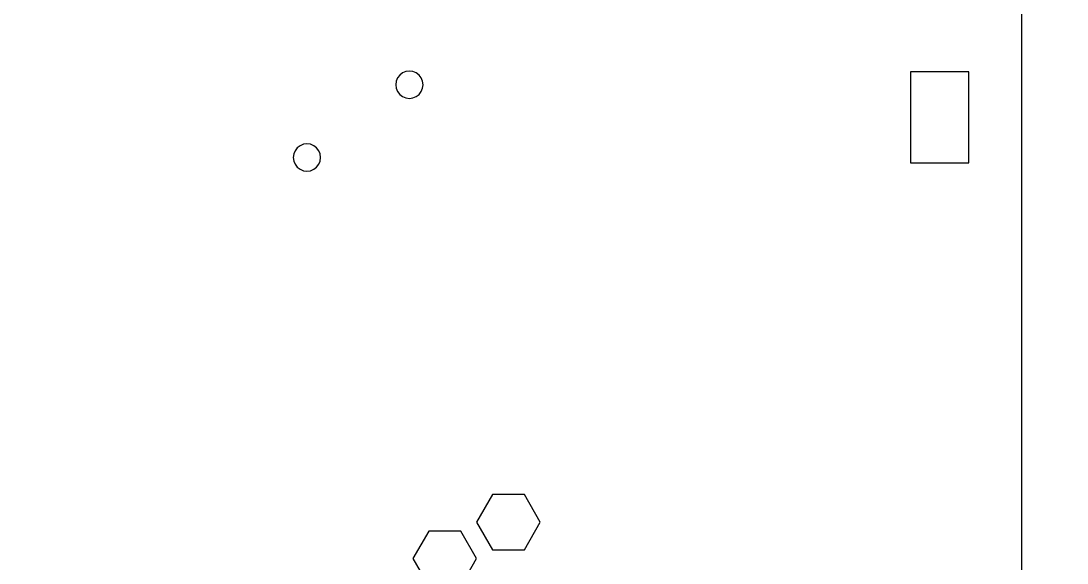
# Model space of a CAD drawing. Header units: metres. Extents: x -242 to -34, y 1890 to 2230.
# Drawn here: x -149 to -34.1, y 1995 to 2054.6 of the extents above; entities that cross this region are included whole.
import ezdxf

# ---------------------------------------------------------------- set-up
doc = ezdxf.new("R2010")
doc.units = ezdxf.units.M

msp = doc.modelspace()

# ---------------------------------------------------------------- linework, layer by layer
at = {"layer": 'GROUP0'}
for p, q in [((-97.21, 2002.54, 0.03), (-98.96, 1999.51, 0.03)), ((-93.71, 2002.54, 0.03), (-97.21, 2002.54, 0.03)), ((-91.96, 1999.51, 0.03), (-93.71, 2002.54, 0.03)), ((-104.2, 1998.53, 0.03), (-105.95, 1995.5, 0.03)), ((-100.7, 1998.53, 0.03), (-104.2, 1998.53, 0.03)), ((-98.95, 1995.5, 0.03), (-100.7, 1998.53, 0.03)), ((-98.96, 1999.51, 0.03), (-97.21, 1996.48, 0.03)), ((-93.71, 1996.48, 0.03), (-91.96, 1999.51, 0.03)), ((-97.21, 1996.48, 0.03), (-93.71, 1996.48, 0.03)), ((-105.95, 1995.5, 0.03), (-104.2, 1992.47, 0.03)), ((-100.7, 1992.47, 0.03), (-98.95, 1995.5, 0.03))]:
    msp.add_line(p, q, dxfattribs=at)
at = {"layer": 'Layer0'}
for points in [[(-242.09, 2168.98, 0.03), (-215.09, 2168.98, 0.03), (-215.09, 2229.98, 0.03), (-61.09, 2229.98, 0.03), (-61.09, 2168.98, 0.03), (-34.09, 2168.98, 0.03), (-34.09, 2113.98, 0.03), (-39.09, 2113.98, 0.03), (-39.09, 1930.98, 0.03), (-62.09, 1930.98, 0.03), (-62.09, 1889.98, 0.03), (-214.09, 1889.98, 0.03), (-214.09, 1930.98, 0.03), (-237.09, 1930.98, 0.03), (-237.09, 2113.98, 0.03), (-242.09, 2113.98, 0.03), (-242.09, 2168.98, 0.03)], [(-107.64, 2048.32, 0.02), (-107.79, 2047.96, 0.02), (-107.84, 2047.57, 0.02), (-107.79, 2047.18, 0.02), (-107.64, 2046.82, 0.02), (-107.4, 2046.51, 0.02), (-107.09, 2046.27, 0.02), (-106.73, 2046.12, 0.02), (-106.34, 2046.07, 0.02), (-105.96, 2046.12, 0.02), (-105.59, 2046.27, 0.02), (-105.28, 2046.51, 0.02), (-105.04, 2046.82, 0.02), (-104.89, 2047.18, 0.02), (-104.84, 2047.57, 0.02), (-104.89, 2047.96, 0.02), (-105.04, 2048.32, 0.02), (-105.28, 2048.63, 0.02), (-105.59, 2048.87, 0.02), (-105.96, 2049.02, 0.02), (-106.34, 2049.07, 0.02), (-106.73, 2049.02, 0.02), (-107.09, 2048.87, 0.02), (-107.4, 2048.63, 0.02), (-107.64, 2048.32, 0.02)], [(-51.29, 2048.98, 0.03), (-51.29, 2038.98, 0.03), (-44.89, 2038.98, 0.03), (-44.89, 2048.98, 0.03), (-51.29, 2048.98, 0.03)], [(-116.09, 2039.57, 0.03), (-116.14, 2039.96, 0.03), (-116.29, 2040.32, 0.03), (-116.53, 2040.63, 0.03), (-116.84, 2040.87, 0.03), (-117.21, 2041.02, 0.03), (-117.59, 2041.07, 0.03), (-117.98, 2041.02, 0.03), (-118.34, 2040.87, 0.03), (-118.65, 2040.63, 0.03), (-118.89, 2040.32, 0.03), (-119.04, 2039.96, 0.03), (-119.09, 2039.57, 0.03), (-119.04, 2039.18, 0.03), (-118.89, 2038.82, 0.03), (-118.65, 2038.51, 0.03), (-118.34, 2038.27, 0.03), (-117.98, 2038.12, 0.03), (-117.59, 2038.07, 0.03), (-117.21, 2038.12, 0.03), (-116.84, 2038.27, 0.03), (-116.53, 2038.51, 0.03), (-116.29, 2038.82, 0.03), (-116.14, 2039.18, 0.03), (-116.09, 2039.57, 0.03)]]:
    msp.add_polyline3d(points, dxfattribs=at)

doc.saveas('drawing.dxf')
